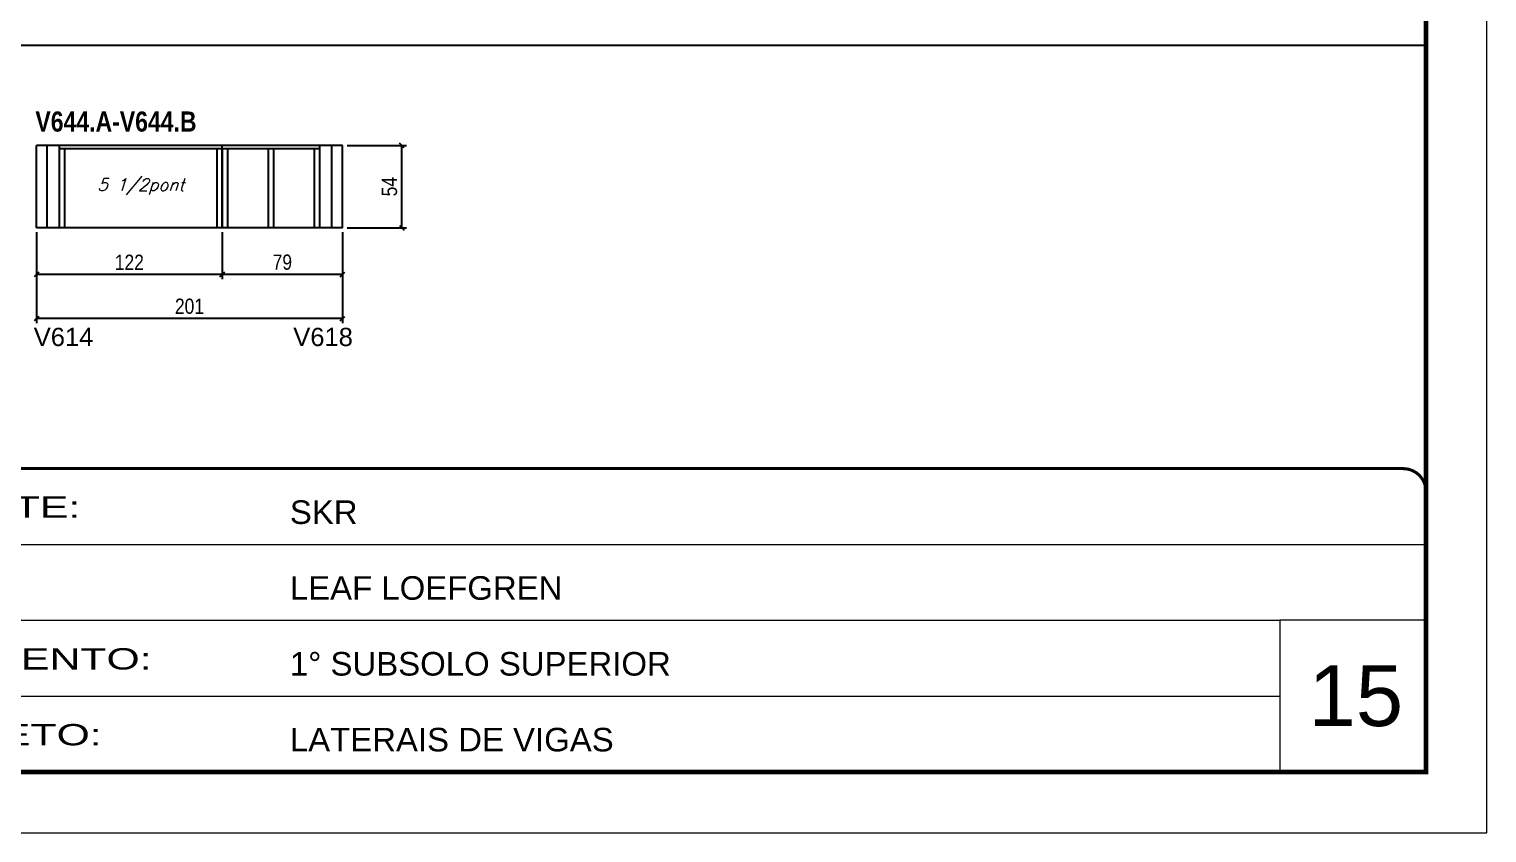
# Model space of a CAD drawing. Extents: x 3309 to 9590, y -2522 to 14608.
# Drawn here: x 7020 to 7978, y 10112 to 10640 of the extents above; entities that cross this region are included whole.
import ezdxf

# ---------------------------------------------------------------- set-up
doc = ezdxf.new("R2010")
doc.units = 0
doc.linetypes.add('CONTINUO', pattern=[0])
doc.linetypes.add('DASHED', pattern=[0.75, 0.5, -0.25])
for name, color, linetype in [('5', 5, 'Continuous'), ('COTA', 241, 'Continuous'), ('NOMENCLATURA', 7, 'Continuous'), ('Painéis', 200, 'Continuous'), ('SARR_2.2x7', 40, 'Continuous'), ('SARR_3.5x7', 81, 'Continuous'), ('texto', 7, 'Continuous')]:
    doc.layers.add(name, color=color, linetype=linetype)
for name, color, linetype, lineweight in [('CARIMBO', 255, 'Continuous', 9), ('Folhas', 255, 'Continuous', 9), ('SARRAFO DE PRESSAO', 251, 'DASHED', 9)]:
    doc.layers.add(name, color=color, linetype=linetype, lineweight=lineweight)
doc.styles.add('ARIAL', font='arial.ttf')
doc.styles.add('COTA TECNICA', font='techl___.ttf', dxfattribs={"height": 10})
doc.styles.add('Romans', font='romans.shx')
doc.styles.get("Standard").update_dxf_attribs({"font": 'arial.ttf'})
doc.styles.add('TECNICA', font='techb___.ttf', dxfattribs={"height": 10})
doc.styles.add('Tecnologia', font='')
doc.styles.get('Tecnologia').set_extended_font_data('Forgotten Futurist')
doc.dimstyles.new('PAINEL', dxfattribs={"dimtxt": 10, "dimasz": 3, "dimexe": 3, "dimexo": 3, "dimgap": 3, "dimtad": 1, "dimdec": 1, "dimzin": 12, "dimdsep": 46, "dimtxsty": 'COTA TECNICA', "dimblk1": 'OBLIQUE', "dimblk2": 'OBLIQUE', "dimsah": 1, "dimcen": 0.9, "dimclrd": 4, "dimclre": 4, "dimclrt": 240, "dimadec": 1, "dimazin": 3, "dimtfac": 1, "dimtdec": 1, "dimtmove": 0, "dimatfit": 3, "dimfxl": 1, "dimtolj": 1, "dimtzin": 12, "dimarcsym": 0})

# ---------------------------------------------------------------- blocks, each defined once
blk = doc.blocks.new('9999999999')
at = {"color": 30, "linetype": 'CONTINUO'}
for p, q in [((98564.56, 34379.64), (99583.98, 34379.64)), ((98564.56, 34329.83), (99487.98, 34329.83)), ((99583.98, 34329.83), (99487.98, 34329.83)), ((99487.98, 34329.83), (99487.98, 34230.21)), ((98564.56, 34280.02), (99487.98, 34280.02))]:
    blk.add_line(p, q, dxfattribs=at)
at = {"color": 30, "linetype": 'CONTINUO', "const_width": 2}
blk.add_lwpolyline([(99583.98, 34230.21), (99583.98, 34414.45, 0.414214), (99568.98, 34429.45), (98228.98, 34429.45, 0.414214), (98213.98, 34414.45), (98213.98, 34245.21, 0.414214), (98228.98, 34230.21), (99583.98, 34230.21)], format="xyb", dxfattribs=at)
at = {"layer": 'Folhas'}
blk.add_lwpolyline([(98138.98, 34190.21), (99623.98, 34190.21), (99623.98, 35240.21), (98138.98, 35240.21)], close=True, dxfattribs=at)
at = {"layer": 'Folhas', "color": 30, "const_width": 3}
blk.add_lwpolyline([(98213.98, 34230.21), (99583.98, 34230.21), (99583.98, 35200.21), (98213.98, 35200.21)], close=True, dxfattribs=at)
at = {"color": 7, "linetype": 'Continuous', "ltscale": 5, "style": 'ARIAL'}
for s, height, p in [('SKR', 15.483, (98837.68, 34393.13)), ('LEAF LOEFGREN', 15.4829, (98837.68, 34343.32)), ('1° SUBSOLO SUPERIOR', 15.4829, (98837.68, 34293.51)), ('LATERAIS DE VIGAS', 15.4829, (98837.68, 34243.7))]:
    blk.add_text(s, height=height, dxfattribs=at).set_placement(p)
at = {"layer": 'Folhas', "color": 7, "style": 'Tecnologia', "width": 1.5}
for s, p in [('CLIENTE:', (98573.65, 34397.17)), ('PAVIMENTO:', (98573.65, 34297.5)), ('PROJETO:', (98573.65, 34247.69))]:
    blk.add_text(s, height=14, dxfattribs=at).set_placement(p)
blk = doc.blocks.new('_Oblique')
at = {"color": 0, "linetype": 'ByBlock', "lineweight": -2}
blk.add_line((-0.5, -0.5), (0.5, 0.5), dxfattribs=at)
blk = doc.blocks.new('*D766')
at = {"layer": 'COTA', "color": 4, "linetype": 'ByBlock', "lineweight": -2, "transparency": 16777216}
for p, q in [((7147.12, 10506.61), (7147.12, 10475.87)), ((7226.12, 10506.61), (7226.12, 10475.87)), ((7226.12, 10478.87), (7147.12, 10478.87))]:
    blk.add_line(p, q, dxfattribs=at)
at = {"layer": 'Defpoints', "color": 0, "linetype": 'ByBlock', "transparency": 16777216}
for p in [(7147.12, 10509.61), (7226.12, 10509.61), (7147.12, 10478.87)]:
    blk.add_point(p, dxfattribs=at)
at = {"layer": 'COTA', "color": 4, "linetype": 'ByBlock', "lineweight": -2, "transparency": 16777216, "xscale": 3, "yscale": 3, "zscale": 3, "rotation": 180}
blk.add_blockref('_Oblique', (7147.12, 10478.87), dxfattribs=at)
at = {"layer": 'COTA', "color": 4, "linetype": 'ByBlock', "lineweight": -2, "transparency": 16777216, "xscale": 3, "yscale": 3, "zscale": 3}
blk.add_blockref('_Oblique', (7226.12, 10478.87), dxfattribs=at)
at = {"layer": 'COTA', "color": 240, "linetype": 'ByBlock', "transparency": 16777216, "insert": (7186.62, 10486.97), "char_height": 10, "attachment_point": 5, "style": 'COTA TECNICA'}
blk.add_mtext('\\A1;79', dxfattribs=at)
blk = doc.blocks.new('*D767')
at = {"layer": 'COTA', "color": 4, "linetype": 'ByBlock', "lineweight": -2, "transparency": 16777216}
for p, q in [((7025.12, 10506.61), (7025.12, 10475.87)), ((7147.12, 10506.61), (7147.12, 10475.87)), ((7147.12, 10478.87), (7025.12, 10478.87))]:
    blk.add_line(p, q, dxfattribs=at)
at = {"layer": 'Defpoints', "color": 0, "linetype": 'ByBlock', "transparency": 16777216}
for p in [(7025.12, 10509.61), (7147.12, 10509.61), (7025.12, 10478.87)]:
    blk.add_point(p, dxfattribs=at)
at = {"layer": 'COTA', "color": 4, "linetype": 'ByBlock', "lineweight": -2, "transparency": 16777216, "xscale": 3, "yscale": 3, "zscale": 3, "rotation": 180}
blk.add_blockref('_Oblique', (7025.12, 10478.87), dxfattribs=at)
at = {"layer": 'COTA', "color": 4, "linetype": 'ByBlock', "lineweight": -2, "transparency": 16777216, "xscale": 3, "yscale": 3, "zscale": 3}
blk.add_blockref('_Oblique', (7147.12, 10478.87), dxfattribs=at)
at = {"layer": 'COTA', "color": 240, "linetype": 'ByBlock', "transparency": 16777216, "insert": (7086.12, 10486.93), "char_height": 10, "attachment_point": 5, "style": 'COTA TECNICA'}
blk.add_mtext('\\A1;122', dxfattribs=at)
blk = doc.blocks.new('*D768')
at = {"layer": 'COTA', "color": 4, "linetype": 'ByBlock', "lineweight": -2, "transparency": 16777216}
for p, q in [((7025.12, 10506.61), (7025.12, 10446.9)), ((7226.12, 10506.61), (7226.12, 10446.9)), ((7226.12, 10449.9), (7025.12, 10449.9))]:
    blk.add_line(p, q, dxfattribs=at)
at = {"layer": 'Defpoints', "color": 0, "linetype": 'ByBlock', "transparency": 16777216}
for p in [(7025.12, 10509.61), (7226.12, 10509.61), (7025.12, 10449.9)]:
    blk.add_point(p, dxfattribs=at)
at = {"layer": 'COTA', "color": 4, "linetype": 'ByBlock', "lineweight": -2, "transparency": 16777216, "xscale": 3, "yscale": 3, "zscale": 3, "rotation": 180}
blk.add_blockref('_Oblique', (7025.12, 10449.9), dxfattribs=at)
at = {"layer": 'COTA', "color": 4, "linetype": 'ByBlock', "lineweight": -2, "transparency": 16777216, "xscale": 3, "yscale": 3, "zscale": 3}
blk.add_blockref('_Oblique', (7226.12, 10449.9), dxfattribs=at)
at = {"layer": 'COTA', "color": 240, "linetype": 'ByBlock', "transparency": 16777216, "insert": (7125.62, 10458), "char_height": 10, "attachment_point": 5, "style": 'COTA TECNICA'}
blk.add_mtext('\\A1;201', dxfattribs=at)
blk = doc.blocks.new('*D769')
at = {"layer": 'COTA', "color": 4, "lineweight": -2, "transparency": 16777216}
for p, q in [((7229.12, 10563.61), (7268.16, 10563.61)), ((7265.16, 10509.61), (7265.16, 10563.61)), ((7229.12, 10509.61), (7268.16, 10509.61))]:
    blk.add_line(p, q, dxfattribs=at)
at = {"layer": 'Defpoints', "color": 0, "transparency": 16777216}
for p in [(7226.12, 10563.61), (7265.16, 10563.61), (7226.12, 10509.61)]:
    blk.add_point(p, dxfattribs=at)
at = {"layer": 'COTA', "color": 4, "lineweight": -2, "transparency": 16777216, "xscale": 3, "yscale": 3, "zscale": 3}
for p, rotation in [((7265.16, 10563.61), 90), ((7265.16, 10509.61), 270)]:
    blk.add_blockref('_Oblique', p, dxfattribs=dict(at, rotation=rotation))
at = {"layer": 'COTA', "color": 240, "transparency": 16777216, "insert": (7257.05, 10536.61), "char_height": 10, "attachment_point": 5, "rotation": 90, "style": 'COTA TECNICA'}
blk.add_mtext('\\A1;54', dxfattribs=at)

msp = doc.modelspace()

# ---------------------------------------------------------------- linework, layer by layer
at = {"layer": 'COTA'}
msp.add_line((6567.87, 10629.58), (7937.87, 10629.58), dxfattribs=at)
at = {"layer": 'Painéis', "linetype": 'ByBlock'}
for p, q in [((7226.12, 10563.61), (7025.12, 10563.61)), ((7025.12, 10509.61), (7025.12, 10563.61)), ((7147.12, 10509.61), (7147.12, 10563.61)), ((7226.12, 10509.61), (7226.12, 10563.61)), ((7226.12, 10509.61), (7025.12, 10509.61))]:
    msp.add_line(p, q, dxfattribs=at)
at = {"layer": 'SARR_2.2x7', "linetype": 'Continuous'}
for p, q in [((7032.12, 10509.61), (7032.12, 10563.61)), ((7219.12, 10509.61), (7219.12, 10563.61)), ((7147.12, 10561.41), (7040.12, 10561.41)), ((7211.12, 10561.41), (7147.12, 10561.41))]:
    msp.add_line(p, q, dxfattribs=at)
at = {"layer": 'SARR_3.5x7'}
for p, q in [((7040.12, 10563.61), (7040.12, 10509.61)), ((7211.12, 10563.61), (7211.12, 10509.61)), ((7043.62, 10561.41), (7043.62, 10509.61)), ((7143.62, 10561.41), (7143.62, 10509.61)), ((7147.12, 10561.41), (7147.12, 10509.61)), ((7150.62, 10561.41), (7150.62, 10509.61)), ((7177.26, 10561.41), (7177.26, 10509.61)), ((7180.76, 10561.41), (7180.76, 10509.61)), ((7207.62, 10561.41), (7207.62, 10509.61))]:
    msp.add_line(p, q, dxfattribs=at)

# ---------------------------------------------------------------- block references
at = {"layer": 'SARRAFO DE PRESSAO', "color": 6, "linetype": 'ByBlock'}
msp.add_blockref('9999999999', (-91646.11, -24078.07), dxfattribs=at)

# ---------------------------------------------------------------- texts
at = {"layer": '5', "linetype": 'Continuous'}
for s, p in [('V614', (7023.32, 10431.89)), ('V618', (7193.81, 10431.89))]:
    msp.add_text(s, height=12, rotation=0.00004, dxfattribs=at).set_placement(p)
at = {"layer": 'CARIMBO', "style": 'ARIAL'}
msp.add_text('15', height=40, dxfattribs=at).set_placement((7860.73, 10182.28))
at = {"layer": 'NOMENCLATURA', "style": 'TECNICA'}
msp.add_text('V644.A-V644.B', height=13.2, dxfattribs=at).set_placement((7024.4, 10572.79))
at = {"layer": 'texto', "color": 2, "insert": (7093.62, 10536.61), "char_height": 8, "attachment_point": 5, "style": 'Romans'}
msp.add_mtext('{\\Q19;\\C256;5 1/2pont}', dxfattribs=at)

# ---------------------------------------------------------------- dimensions: what is measured, and where the dimension line sits
at = {"layer": 'COTA'}
dim = msp.add_linear_dim(base=(7265.16, 10563.61), p1=(7226.12, 10509.61), p2=(7226.12, 10563.61), angle=90, dimstyle='PAINEL', dxfattribs=at)
dim.commit()
dim.dimension.update_dxf_attribs({"geometry": '*D769', "text_midpoint": (7257.05, 10536.61)})
at = {"layer": 'COTA', "linetype": 'ByBlock'}
dim = msp.add_linear_dim(base=(7025.12, 10478.87), p1=(7147.12, 10509.61), p2=(7025.12, 10509.61), angle=180, dimstyle='PAINEL', override={"dimtmove": 1}, dxfattribs=at)
dim.commit()
dim.dimension.update_dxf_attribs({"geometry": '*D767', "text_midpoint": (7086.12, 10486.93)})
for base, p2, picture, middle in [((7025.12, 10449.9), (7025.12, 10509.61), '*D768', (7125.62, 10458)), ((7147.12, 10478.87), (7147.12, 10509.61), '*D766', (7186.62, 10486.97))]:
    dim = msp.add_linear_dim(base=base, p1=(7226.12, 10509.61), p2=p2, angle=180, dimstyle='PAINEL', dxfattribs=at)
    dim.commit()
    dim.dimension.update_dxf_attribs({"geometry": picture, "text_midpoint": middle})

doc.saveas('drawing.dxf')
